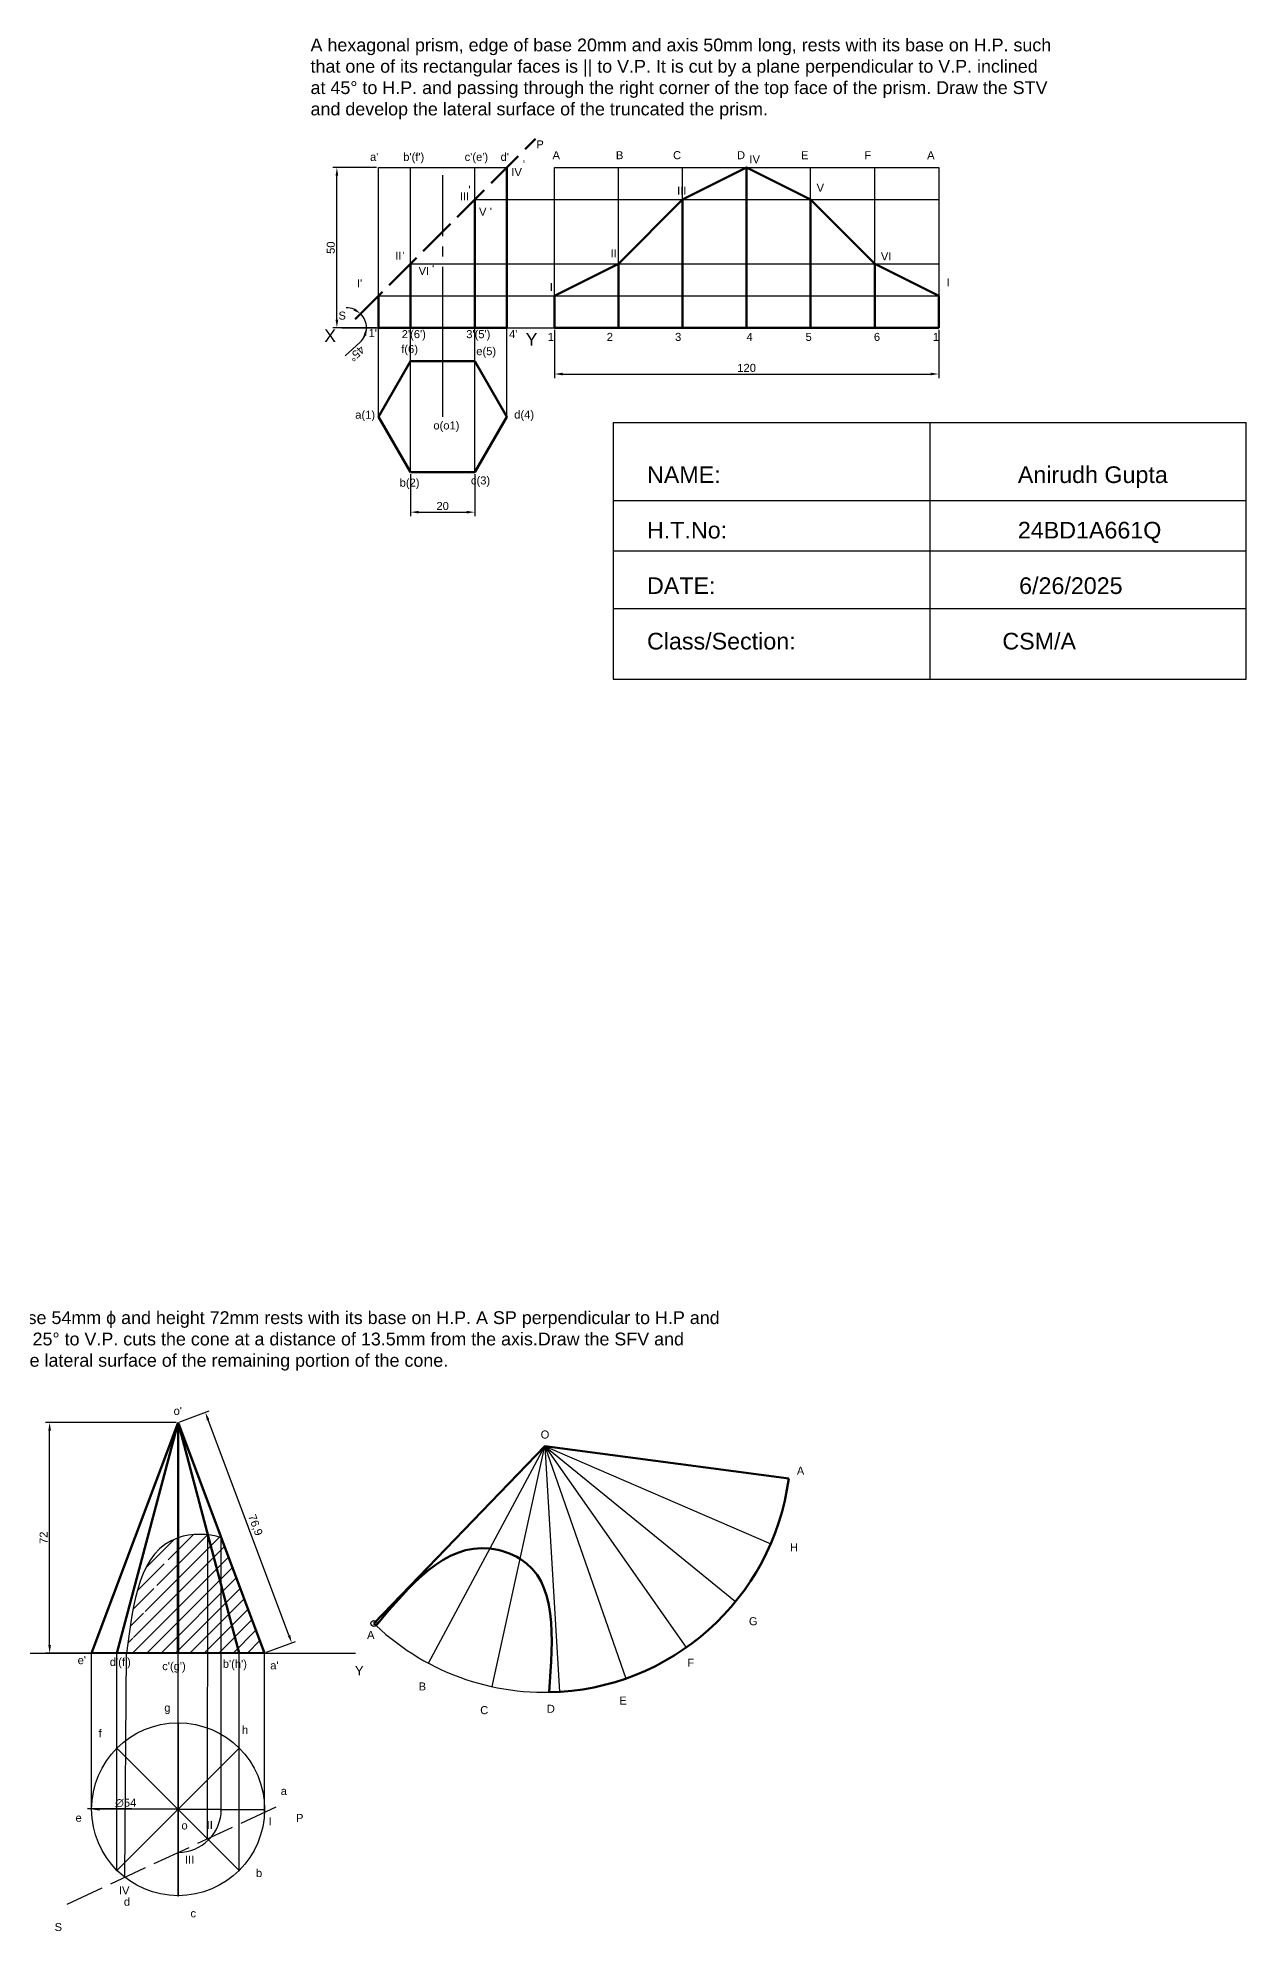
# Model space of a CAD drawing. Header units: inches. Extents: x 14 to 3829, y 5 to 1519.
# Drawn here: x 1275 to 1653, y 84 to 676 of the extents above; entities that cross this region are included whole.
import ezdxf

# ---------------------------------------------------------------- set-up
doc = ezdxf.new("R2010")
doc.units = ezdxf.units.IN
doc.header["$MEASUREMENT"] = 0
doc.linetypes.add('ACAD_ISO02W100', pattern=[15, 12, -3])
doc.linetypes.add('CENTER2', pattern=[28.575000000000003, 19.05, -3.175, 3.175, -3.175])
doc.styles.get("Standard").update_dxf_attribs({"font": 'arial.ttf'})
doc.dimstyles.new('ISO-25', dxfattribs={"dimtxt": 2.5, "dimasz": 2.5, "dimexe": 1.25, "dimexo": 0.625, "dimtad": 1, "dimtxsty": 'Standard', "dimcen": 2.5, "dimadec": 0, "dimazin": 0, "dimtfac": 1, "dimtmove": 0, "dimatfit": 3, "dimfxl": 1, "dimarcsym": 0})

# ---------------------------------------------------------------- blocks, each defined once
blk = doc.blocks.new('*D46')
at = {"color": 0, "lineweight": -2, "transparency": 16777216}
blk.add_line((1375.999779175041, 580.4018013494587), (1371.383056374047, 576.1813338073066), dxfattribs=at)
for start, end in [(68.26604548016711, 91.53209096033429), (0, 44.99999999999992), (312.432605220121, 0), (313.4679090396656, 336.7339545198328)]:
    blk.add_arc((1371.817113033816, 584.977173615748), 6.199090854639705, start, end, dxfattribs=at)
at = {"color": 0, "transparency": 16777216}
for points in [[(1374.341786171087, 591.083576910478), (1373.883453271514, 590.3876060794704), (1376.200532214323, 589.3605927962552)], [(1377.103989712381, 582.6125433258129), (1377.920205707823, 582.4445079330281), (1378.016203888455, 584.977173615748)]]:
    blk.add_solid(points, dxfattribs=at)
at = {"layer": 'Defpoints', "color": 0, "transparency": 16777216}
for p in [(1430.774423014853, 643.9344835967847), (1374.518966947027, 587.6790275289593), (1377.185683194302, 588.0767190430678), (1370.30016188421, 584.977173615748), (1556.758616683554, 584.977173615748)]:
    blk.add_point(p, dxfattribs=at)
at = {"color": 0, "transparency": 16777216, "insert": (1374.970905208261, 576.8919504151588), "char_height": 2.5, "attachment_point": 5, "rotation": 222.43260522012105}
blk.add_mtext('45°', dxfattribs=at)
blk = doc.blocks.new('*D47')
at = {"color": 0, "lineweight": -2, "transparency": 16777216}
for p, q in [((1436.758616683554, 584.352173615748), (1436.758616683554, 569.253713516452)), ((1556.758616683554, 584.352173615748), (1556.758616683554, 569.253713516452)), ((1439.258616683554, 570.503713516452), (1554.258616683554, 570.503713516452))]:
    blk.add_line(p, q, dxfattribs=at)
at = {"color": 0, "transparency": 16777216}
for points in [[(1439.258616683554, 570.9203801831186), (1439.258616683554, 570.0870468497853), (1436.758616683554, 570.503713516452)], [(1554.258616683554, 570.9203801831186), (1554.258616683554, 570.0870468497853), (1556.758616683554, 570.503713516452)]]:
    blk.add_solid(points, dxfattribs=at)
at = {"layer": 'Defpoints', "color": 0, "transparency": 16777216}
for p in [(1436.758616683554, 584.977173615748), (1556.758616683554, 584.977173615748), (1556.758616683554, 570.503713516452)]:
    blk.add_point(p, dxfattribs=at)
at = {"color": 0, "transparency": 16777216, "insert": (1496.758616683554, 572.4051459857562), "char_height": 2.5, "attachment_point": 5}
blk.add_mtext('120', dxfattribs=at)
blk = doc.blocks.new('*D48')
at = {"color": 0, "lineweight": -2, "transparency": 16777216}
for p, q in [((1381.192113033831, 634.9771736157483), (1367.518437208245, 634.9771736157483)), ((1368.768437208245, 587.4771736157483), (1368.768437208245, 632.4771736157483)), ((1381.192113033831, 584.9771736157483), (1367.518437208245, 584.9771736157483))]:
    blk.add_line(p, q, dxfattribs=at)
at = {"color": 0, "transparency": 16777216}
for points in [[(1368.351770541578, 632.4771736157483), (1369.185103874911, 632.4771736157483), (1368.768437208245, 634.9771736157483)], [(1368.351770541578, 587.4771736157483), (1369.185103874911, 587.4771736157483), (1368.768437208245, 584.9771736157483)]]:
    blk.add_solid(points, dxfattribs=at)
at = {"layer": 'Defpoints', "color": 0, "transparency": 16777216}
for p in [(1368.768437208245, 634.9771736157483), (1381.817113033831, 634.9771736157483), (1381.817113033831, 584.9771736157483)]:
    blk.add_point(p, dxfattribs=at)
at = {"color": 0, "transparency": 16777216, "insert": (1366.867004738941, 609.9771736157477), "char_height": 2.5, "attachment_point": 5, "rotation": 90}
blk.add_mtext('50', dxfattribs=at)
blk = doc.blocks.new('*D49')
at = {"color": 0, "lineweight": -2, "transparency": 16777216}
for p, q in [((1391.817113033831, 539.2174792076029), (1391.817113033831, 526.0960772398311)), ((1411.817113033831, 539.2174792076029), (1411.817113033831, 526.0960772398311)), ((1394.317113033831, 527.3460772398311), (1409.317113033831, 527.3460772398311))]:
    blk.add_line(p, q, dxfattribs=at)
at = {"color": 0, "transparency": 16777216}
for points in [[(1394.317113033831, 527.7627439064977), (1394.317113033831, 526.9294105731644), (1391.817113033831, 527.3460772398311)], [(1409.317113033831, 527.7627439064977), (1409.317113033831, 526.9294105731644), (1411.817113033831, 527.3460772398311)]]:
    blk.add_solid(points, dxfattribs=at)
at = {"layer": 'Defpoints', "color": 0, "transparency": 16777216}
for p in [(1391.817113033831, 539.8424792076029), (1411.817113033831, 539.8424792076029), (1411.817113033831, 527.3460772398311)]:
    blk.add_point(p, dxfattribs=at)
at = {"color": 0, "transparency": 16777216, "insert": (1401.817113033831, 529.2475097091353), "char_height": 2.5, "attachment_point": 5}
blk.add_mtext('20', dxfattribs=at)
blk = doc.blocks.new('*D64')
at = {"color": 0, "lineweight": -2, "transparency": 16777216}
for p, q in [((1318.53163619731, 242.9008466567093), (1277.795094797199, 242.9008466567093)), ((1279.045094797199, 173.4008466567092), (1279.045094797199, 240.4008466567093)), ((1318.53163619731, 170.9008466567092), (1277.795094797199, 170.9008466567092))]:
    blk.add_line(p, q, dxfattribs=at)
at = {"color": 0, "transparency": 16777216}
for points in [[(1278.628428130532, 240.4008466567093), (1279.461761463866, 240.4008466567093), (1279.045094797199, 242.9008466567093)], [(1278.628428130532, 173.4008466567092), (1279.461761463866, 173.4008466567092), (1279.045094797199, 170.9008466567092)]]:
    blk.add_solid(points, dxfattribs=at)
at = {"layer": 'Defpoints', "color": 0, "transparency": 16777216}
for p in [(1279.045094797199, 242.9008466567093), (1319.15663619731, 242.9008466567093), (1319.15663619731, 170.9008466567092)]:
    blk.add_point(p, dxfattribs=at)
at = {"color": 0, "transparency": 16777216, "insert": (1277.164978835398, 206.9008466567089), "char_height": 2.5, "attachment_point": 5, "rotation": 90}
blk.add_mtext('72', dxfattribs=at)
blk = doc.blocks.new('*D65')
at = {"color": 0, "lineweight": -2, "transparency": 16777216}
blk.add_line((1306.584842200025, 122.0830970418527), (1294.656636197309, 122.0830970418527), dxfattribs=at)
at = {"color": 0, "transparency": 16777216}
blk.add_solid([(1294.656636197309, 122.4997637085194), (1294.656636197309, 121.6664303751861), (1292.156636197309, 122.0830970418527)], dxfattribs=at)
at = {"layer": 'Defpoints', "color": 0, "transparency": 16777216}
for p in [(1292.156636197309, 122.0830970418527), (1346.156636197309, 122.0830970418527)]:
    blk.add_point(p, dxfattribs=at)
at = {"color": 0, "transparency": 16777216, "insert": (1302.814378352821, 124.0544476557681), "char_height": 2.5, "attachment_point": 5}
blk.add_mtext('∅54', dxfattribs=at)
blk = doc.blocks.new('*D66')
at = {"color": 0, "lineweight": -2, "transparency": 16777216}
for p, q in [((1319.74184193329, 243.1202988077019), (1328.839795837121, 246.5320315216385)), ((1353.791575761189, 176.4339501635756), (1328.54719296913, 243.7523042757304)), ((1346.74184193329, 171.1202988077019), (1355.839795837121, 174.5320315216385))]:
    blk.add_line(p, q, dxfattribs=at)
at = {"color": 0, "transparency": 16777216}
for points in [[(1328.937330126451, 243.8986057097255), (1328.15705581181, 243.6060028417352), (1327.669384365159, 246.093127219653)], [(1354.181712918509, 176.5802515975708), (1353.401438603868, 176.2876487295804), (1354.669384365159, 174.093127219653)]]:
    blk.add_solid(points, dxfattribs=at)
at = {"layer": 'Defpoints', "color": 0, "transparency": 16777216}
for p in [(1319.156636197309, 242.9008466567092), (1327.669384365159, 246.093127219653), (1346.156636197309, 170.9008466567092)]:
    blk.add_point(p, dxfattribs=at)
at = {"color": 0, "transparency": 16777216, "insert": (1343.161319305503, 210.8401028222818), "char_height": 2.5, "attachment_point": 5, "rotation": 290.55604521958344}
blk.add_mtext('76,9', dxfattribs=at)

msp = doc.modelspace()

# ---------------------------------------------------------------- hatches: boundary and pattern name
at = {"lineweight": 30}
h = msp.add_hatch(dxfattribs=at)
h.set_pattern_fill('ANSI31', color=256)
h.set_pattern_definition([(45, (-3632.046072954938, -5529.376795757337), (-2.245064030267288, 2.245064030267288), [])])
edge = h.paths.add_edge_path()
edge.add_spline(control_points=[(1319.156636197309, 206.9008466567092), (1307.065348650897, 202.7790725442236), (1305.080378492785, 186.8399596004664), (1303.095408334703, 170.9008466567092)], knot_values=[51.94255086693534, 51.94255086693534, 51.94255086693534, 51.94255086693543, 91.36288877079693, 91.36288877079693, 91.36288877079693, 91.36288877079693], degree=3, periodic=0)
edge.add_line((1303.095408334703, 170.9008466567092), (1319.156636197309, 170.9008466567092))
edge.add_line((1319.156636197309, 170.9008466567092), (1319.156636197309, 206.9008466567092))
edge = h.paths.add_edge_path()
edge.add_line((1328.702577743316, 206.9008466567092), (1328.454813430479, 207.8352243939652))
edge.add_spline(control_points=[(1328.454813430508, 207.8352243939652), (1325.326160224577, 208.1787434536881), (1321.968181104269, 207.8592684103268), (1319.156636197309, 206.9008466567237)], knot_values=[42.77627723074848, 42.77627723074848, 42.77627723074848, 42.77627723074848, 51.94255086692651, 51.94255086692651, 51.94255086692651, 51.94255086693543], degree=3, periodic=0)
edge.add_line((1319.156636197309, 206.9008466567092), (1319.156636197309, 170.9008466567092))
edge.add_line((1319.156636197309, 170.9008466567092), (1328.572727306411, 170.9008466567092))
edge.add_line((1328.572727306411, 170.9008466567092), (1328.702577743345, 206.9008466567092))
h.paths.add_polyline_path([(1332.656636197309, 191.9891584112837), (1328.702577743316, 206.9008466567092), (1328.572727306411, 170.9008466567092), (1332.656636197309, 170.9008466567092)])
edge = h.paths.add_edge_path()
edge.add_spline(control_points=[(1332.656636197309, 206.9008466567092), (1331.361946557256, 207.3621997628715), (1329.934010694313, 207.6728118733798), (1328.454813430508, 207.8352243939652)], knot_values=[38.44255086693543, 38.44255086693599, 38.44255086693599, 38.44255086693599, 42.77627723073616, 42.77627723073616, 42.77627723073616, 42.77627723073616], degree=3, periodic=0)
edge.add_line((1328.454813430508, 207.8352243939652), (1332.656636197309, 191.9891584112837))
edge.add_line((1332.656636197309, 191.9891584112837), (1332.656636197309, 206.9008466567237))
edge = h.paths.add_edge_path()
edge.add_line((1332.656636197309, 206.9008466567092), (1332.656636197309, 191.9891584112837))
edge.add_line((1332.656636197309, 191.9891584112837), (1338.248519289351, 170.9008466567092))
edge.add_line((1338.248519289351, 170.9008466567092), (1346.141061181596, 170.9008466567092))
edge.add_spline(control_points=[(1346.141061181596, 170.9008466567092), (1346.140019351428, 170.9174693439189), (1346.138977521259, 170.9340920311432), (1346.137935679217, 170.9507147049361)], knot_values=[0, 0, 0, 0, 0.04005438497630391, 0.04005438497630391, 0.04005438497630391, 0.04005438497630391], degree=3, periodic=0)
edge.add_line((1346.137935679217, 170.9507147049361), (1332.656636197309, 206.9008466567092))
h.paths.add_polyline_path([(1332.656636197309, 191.9891584112837), (1332.656636197309, 170.9008466567092), (1338.248519289351, 170.9008466567092)], flags=17)

# ---------------------------------------------------------------- linework, layer by layer
at = {"linetype": 'ACAD_ISO02W100', "lineweight": 53}
msp.add_line((1374.518966947028, 587.6790275289594), (1430.774423014853, 643.9344835967848), dxfattribs=at)
for p, q in [((1381.817113033831, 584.977173615748), (1381.817113033831, 634.977173615748)), ((1381.817113033831, 634.977173615748), (1421.817113033831, 634.977173615748)), ((1391.817113033831, 584.977173615748), (1391.817113033831, 634.977173615748)), ((1411.817113033831, 584.977173615748), (1411.817113033831, 634.977173615748)), ((1421.817113033831, 584.977173615748), (1421.817113033831, 634.977173615748)), ((1436.758616683554, 584.977173615748), (1436.758616683554, 634.977173615748)), ((1436.758616683554, 634.977173615748), (1556.758616683554, 634.977173615748)), ((1456.758616683554, 584.977173615748), (1456.758616683554, 634.977173615748)), ((1476.758616683554, 584.977173615748), (1476.758616683554, 634.977173615748)), ((1496.758616683554, 584.977173615748), (1496.758616683554, 634.977173615748)), ((1516.758616683554, 584.977173615748), (1516.758616683554, 634.977173615748)), ((1536.758616683554, 584.977173615748), (1536.758616683554, 634.977173615748)), ((1556.758616683554, 634.977173615748), (1556.758616683554, 584.977173615748)), ((1411.817113033831, 624.977173615748), (1556.758616683554, 624.977173615748)), ((1391.817113033831, 604.977173615748), (1556.758616683554, 604.977173615748)), ((1381.817113033831, 594.977173615748), (1556.758616683554, 594.977173615748)), ((1370.30016188421, 584.977173615748), (1556.758616683554, 584.977173615748)), ((1381.817113033831, 557.1629872832917), (1381.817113033831, 584.977173615748)), ((1391.817113033831, 539.8424792076029), (1391.817113033831, 584.977173615748)), ((1401.817113033831, 557.1629872832917), (1401.817113033831, 584.977173615748)), ((1411.817113033831, 539.8424792076029), (1411.817113033831, 584.977173615748)), ((1421.817113033831, 557.1629872832917), (1421.817113033831, 584.977173615748)), ((1556.758616683554, 584.977173615748), (1436.758616683554, 584.977173615748)), ((1455.120187857758, 555.3042496435319), (1455.120187857758, 475.1162103202278)), ((1455.120187857758, 555.3042496435319), (1652.788263987302, 555.3042496435319)), ((1553.95422592253, 555.3042496435319), (1553.95422592253, 475.1162103202278)), ((1652.788263987302, 475.1162103202278), (1652.788263987302, 555.3042496435319)), ((1455.120187857758, 530.9480690834689), (1652.788263987302, 530.9480690834687)), ((1455.120187857758, 515.2102299818798), (1652.788263987302, 515.2102299818798)), ((1455.120187857758, 497.2241293491888), (1652.788263987302, 497.2241293491888)), ((1455.120187857758, 475.1162103202278), (1652.788263987302, 475.1162103202278)), ((1397.421105871749, 167.7046737920963), (1433.680993837698, 235.5193515889904)), ((1417.254035439939, 160.3943554971546), (1433.680993837698, 235.5193515889904)), ((1433.680993837698, 235.5193515889904), (1438.328056752667, 158.7598908934805)), ((1433.680993837698, 235.5193515889904), (1459.050982550325, 162.9247672681003)), ((1433.680993837698, 235.5193515889904), (1477.857151588265, 172.5743193275038)), ((1433.680993837698, 235.5193515889904), (1493.325717683372, 186.9795028317666)), ((1433.680993837698, 235.5193515889904), (1504.287997673775, 205.0519754418409)), ((1328.363435278603, 112.8762979605589), (1328.454813430508, 207.8352243939652)), ((1332.656636197309, 122.0830970418527), (1332.656636197309, 206.9008466567092)), ((1266.10795952646, 170.9008466567092), (1374.542891689504, 170.9008466567092)), ((1292.156636197309, 122.0830970418527), (1292.156636197309, 170.9008466567092)), ((1300.064753105268, 102.9912139498255), (1300.064753105268, 170.9008466567092)), ((1302.513811195138, 100.8224202900081), (1303.095408334703, 170.9008466567092)), ((1319.156636197309, 122.0830970418527), (1319.156636197309, 170.9008466567092)), ((1338.248519289351, 102.9912139498255), (1338.248519289351, 170.9008466567092)), ((1346.141061181596, 121.1661410629375), (1346.141061181596, 170.9008466567092)), ((1346.156636197309, 122.0830970418527), (1346.156636197309, 170.9008466567092)), ((1319.156636197309, 95.08309704185272), (1319.156636197309, 128.9150308280576))]:
    msp.add_line(p, q)
at = {"linetype": 'CENTER2'}
msp.add_line((1401.817113033831, 584.977173615748), (1401.817113033831, 634.977173615748), dxfattribs=at)
at = {"lineweight": 53}
for p, q in [((1421.817113033831, 634.977173615748), (1421.817113033831, 584.977173615748)), ((1496.758616683554, 634.977173615748), (1496.758616683554, 584.977173615748)), ((1411.817113033831, 624.977173615748), (1411.817113033831, 584.977173615748)), ((1476.758616683554, 624.977173615748), (1476.758616683554, 584.977173615748)), ((1516.758616683554, 624.977173615748), (1516.758616683554, 584.977173615748)), ((1391.817113033831, 604.977173615748), (1391.817113033831, 584.977173615748)), ((1456.758616683554, 584.977173615748), (1456.758616683554, 604.977173615748)), ((1536.758616683554, 604.977173615748), (1536.758616683554, 584.977173615748)), ((1381.817113033831, 594.977173615748), (1381.817113033831, 584.977173615748))]:
    msp.add_line(p, q, dxfattribs=at)
at = {"lineweight": 60}
for p, q in [((1381.817113033831, 584.977173615748), (1421.817113033831, 584.977173615748)), ((1433.680993837698, 235.5193515889904), (1380.327688179256, 180.1385356387244)), ((1433.680993837698, 235.5193515889904), (1509.915767924409, 225.4263233047012)), ((1380.99183050204, 179.5062989406205), (1380.327688179256, 180.1385356387244))]:
    msp.add_line(p, q, dxfattribs=at)
at = {"lineweight": 50}
for p, q in [((1292.156636197309, 170.9008466567092), (1319.156636197309, 242.9008466567092)), ((1300.064753105268, 170.9008466567092), (1319.156636197309, 242.9008466567092)), ((1319.136457885339, 170.9257706778507), (1319.156636197309, 242.9008466567092)), ((1319.156636197309, 170.9008466567092), (1319.156636197309, 242.9008466567092)), ((1346.156636197309, 170.9008466567092), (1319.156636197309, 242.9008466567092)), ((1338.248519289351, 170.9008466567092), (1319.156636197309, 242.9008466567092)), ((1319.156636197309, 170.9008466567092), (1319.156636197309, 242.9008466567092)), ((1346.137935679217, 170.9507147049361), (1292.156636197309, 170.9008466567092))]:
    msp.add_line(p, q, dxfattribs=at)
at = {"lineweight": 35}
for p, q in [((1319.156636197309, 149.0830970418527), (1319.156636197309, 95.08309704185272)), ((1338.248519289351, 102.9912139498255), (1300.064753105268, 141.1749801338946)), ((1300.064753105268, 102.9912139498255), (1338.248519289351, 141.1749801338946)), ((1290.906636197309, 122.2914303751958), (1346.155902027255, 121.8839874118483))]:
    msp.add_line(p, q, dxfattribs=at)
at = {"linetype": 'ACAD_ISO02W100'}
msp.add_line((1284.526440487462, 92.43477157893982), (1352.388088453489, 124.0791777205221), dxfattribs=at)
at = {"lineweight": 70}
msp.add_lwpolyline([(1556.758616683554, 584.977173615748), (1436.758616683554, 584.977173615748), (1436.758616683554, 594.977173615748), (1456.758616683554, 604.977173615748), (1476.758616683554, 624.977173615748), (1496.758616683554, 634.977173615748), (1516.758616683554, 624.977173615748), (1536.758616683554, 604.977173615748), (1556.758616683554, 594.977173615748), (1556.758616683554, 584.977173615748), (1436.758616683554, 584.977173615748)], dxfattribs=at)
at = {"lineweight": 60}
msp.add_lwpolyline([(1391.817113033831, 539.8424792076029), (1411.817113033831, 539.8424792076029), (1421.817113033831, 557.1629872832917), (1411.817113033831, 574.4834953589806), (1391.817113033831, 574.4834953589806), (1381.817113033831, 557.1629872832917)], close=True, dxfattribs=at)
msp.add_circle((1380.327688179256, 180.1385356387244), 0.9169559789170307)
at = {"lineweight": 30}
msp.add_circle((1319.156636197309, 122.0830970418527), 27, dxfattribs=at)
at = {"lineweight": 60}
for centre, radius, start, end in [((1433.680993837756, 235.5193515889613), 76.89999999994025, 271.0269479546829, 352.458241691248), ((1433.680993837698, 235.5193515889904), 76.9, 226.0682416907258, 226.7514408959868)]:
    msp.add_arc(centre, radius, start, end, dxfattribs=at)
for centre, radius, start, end in [((1433.680993837698, 235.5193515889904), 76.90000000000018, 226.7514408959868, 275.902035427949), ((1319.156636197309, 122.0830970418673), 13.50000000000091, 270, 0)]:
    msp.add_arc(centre, radius, start, end)
at = {"lineweight": 30}
msp.add_open_spline([(1332.656636197309, 206.9008466567092), (1328.623545809635, 208.3380086762544), (1307.745127124639, 208.2376260773079), (1305.080378492785, 186.8399596004664), (1303.095408334703, 170.9008466567092)], degree=3, knots=[38.44255086693543, 38.44255086693599, 38.44255086693599, 38.44255086693599, 51.94255086693543, 91.36288877079693, 91.36288877079693, 91.36288877079693, 91.36288877079693], dxfattribs=at)
at = {"lineweight": 60}
msp.add_spline([(1380.991830502011, 179.506298940635), (1416.575446821269, 203.5278804474136), (1425.990870270485, 200.3503027033356), (1435.059246651989, 158.6317035616438)], degree=3, dxfattribs=at)
msp.add_open_spline([(1346.141061181596, 170.9008466567092), (1346.140019351428, 170.9174693439189), (1346.138977521259, 170.9340920311432), (1346.137935679217, 170.9507147049361)], degree=3)
for p in [(1416.575446821269, 203.5278804474136), (1504.287997673775, 205.0519754418409), (1425.990870270485, 200.3503027033356), (1493.325717683372, 186.9795028317666), (1477.857151588265, 172.5743193275038), (1397.421105871749, 167.7046737920963), (1417.254035439939, 160.3943554971546), (1459.050982550325, 162.9247672681003), (1438.328056752667, 158.7598908934805), (1319.156636197309, 149.0830970418527), (1319.156636197309, 149.0830970418527), (1300.064753105268, 141.1749801338946), (1300.064753105268, 141.1749801338946), (1338.248519289351, 141.1749801338946), (1338.248519289351, 141.1749801338946), (1292.156636197309, 122.0830970418527), (1292.156636197309, 122.0830970418527), (1346.156636197309, 122.0830970418527), (1346.156636197309, 122.0830970418527), (1300.064753105268, 102.9912139498255), (1300.064753105268, 102.9912139498255), (1338.248519289351, 102.9912139498255), (1338.248519289351, 102.9912139498255), (1319.156636197309, 95.08309704185272), (1319.156636197309, 95.08309704185272)]:
    msp.add_point(p)

# ---------------------------------------------------------------- texts
for s, height, p in [("a'        b'(f')             c'(e')    d'", 2.5, (1379.121729015126, 637.0836316823323)), ('P', 2.5, (1431.078585146883, 640.9974142950731)), ('A                  B                C                  D                  E                  F                  A', 2.5, (1436.129735304087, 637.6217604390321)), ('IV', 2.5, (1497.632849059053, 636.3376088859867)), ('IV', 2.5, (1423.265340446015, 632.3252539211597)), ("'", 2.5, (1426.878759848405, 634.7621850166241)), ('III', 2.5, (1407.185746218355, 624.7381774945014)), ("'", 2.5, (1409.871305683613, 626.8220197138497)), ('III', 2.5, (1475.050083410941, 626.5559973028784)), ('V', 2.5, (1518.615308792229, 627.450146572627)), ('V', 2.5, (1413.178155727059, 619.9463380922451)), ("   '", 2.5, (1413.639412413453, 620.0016451570617)), ('II', 2.5, (1454.286502780786, 606.930074933486)), ('II', 2.5, (1387.011343776962, 606.2696370223047)), ("'", 2.5, (1389.299442289528, 606.2696370223047)), ('VI', 2.5, (1394.302077325891, 601.4777976200338)), (" '", 2.5, (1397.548563997916, 602.0854030201652)), ('VI', 2.5, (1538.688852587846, 606.0058527427526)), ("I'", 2.5, (1375.026524759582, 597.584426135515)), ('I', 2.5, (1435.279367546362, 596.3960256280178)), ('I', 2.5, (1559.250748929873, 597.9333382170361)), ('S', 2.5, (1369.269001043475, 587.5064039906637)), ('X', 4, (1364.798151137904, 580.4634929709781)), ("1'", 2.5, (1378.651891422997, 582.0486889635275)), ('f(6)', 2.5, (1388.867558703511, 577.0676959320325)), ("2'(6')             3'(5')      4'", 2.5, (1389.021816985726, 581.7038591076479)), ('Y', 4, (1427.714540066358, 579.3581555103946)), ('1                 2                    3                     4                 5                    6                 1', 2.5, (1434.629924996625, 580.8531957859876)), ('e(5)', 2.5, (1412.302969349709, 576.3815983167796)), ('a(1)', 2.5, (1374.501373328982, 556.5308383071159)), ('d(4)', 2.5, (1424.167754697337, 556.5828512207435)), ('o(o1)', 2.5, (1398.901739827867, 553.1758320016442)), ('c(3)', 2.5, (1410.635996397978, 536.0000015710019)), ('b(2)', 2.5, (1388.377258951558, 535.313903955749)), ("o'", 2.5, (1317.766777166413, 245.3021296016731)), ('O', 2.5, (1432.415235500012, 237.9218439104069)), ('A', 2.5, (1512.430638410253, 226.5817984716767)), ('H', 2.5, (1510.293227153525, 202.6531873402772)), ('A', 2.5, (1378.201255593638, 175.3062044843599)), ('G', 2.5, (1497.468764355712, 179.5791697062585)), ("e'", 2.5, (1287.790557568558, 167.4207003235705)), ("d'(f')", 2.5, (1297.838240732337, 166.8722237687097)), ("c'(g')", 2.5, (1314.219349659965, 165.5478549782482)), ("b'(h')", 2.5, (1333.129893680205, 166.2702382873748)), ("a'", 2.5, (1347.945166212842, 165.7886469761351)), ('Y', 3, (1374.359971756247, 163.8931948819289)), ('F', 2.5, (1478.232070159036, 166.6178393373474)), ('B', 2.5, (1394.303082950777, 159.2113650026066)), ('g', 2.5, (1314.861181595872, 152.5742543644072)), ('C', 2.5, (1413.539777147453, 151.8048895354212)), ('D', 2.5, (1434.343905949572, 152.2321868503267)), ('E', 2.5, (1457.000457682778, 154.7959662099519)), ('h', 2.5, (1339.1269120621, 145.6441976407576)), ('f', 2.5, (1294.328643350673, 144.5780352421197)), ('a', 2.5, (1351.21038576866, 126.5367285743476)), ('e', 2.5, (1287.128921932235, 118.1905102133813)), ('II', 2.5, (1328.094788537987, 115.9610987967961)), ('I', 2.5, (1347.438223825288, 117.0783723499688)), ('P', 2.5, (1356.0009589322, 118.1240847809012)), ('o', 2.5, (1320.225998741298, 115.7697841968683)), ('III', 2.5, (1321.321827551277, 105.1240244733552)), ('b', 2.5, (1343.482649984843, 100.9315429275365)), ('IV', 2.5, (1300.674338821598, 95.47202160260973)), ('d', 2.5, (1302.239800516676, 91.95800714068797)), ('c', 2.5, (1323.038994671588, 88.31528561199126)), ('S', 2.5, (1280.594830691189, 84.04568085403922))]:
    msp.add_text(s, height=height).set_placement(p)
at = {"attachment_point": 1}
for s, width, gutter_width, insert, char_height in [('A hexagonal prism, edge of base 20mm and axis 50mm long, rests with its base on H.P. such that one of its rectangular faces is || to V.P. It is cut by a plane perpendicular to V.P. inclined at 45° to H.P. and passing through the right corner of the top face of the prism. Draw the STV and develop the lateral surface of the truncated the prism.', 230.9346815359968, 12.5, (1360.544068112431, 675.3129025391598), 4), ('NAME:                                              Anirudh Gupta\\P\\PH.T.No:                                             24BD1A661Q\\P\\PDATE:                                               6/26/2025\\P\\PClass/Section:                                CSM/A', 175.899457978499, 12.5, (1465.649157573034, 541.6517254239413), 5.2), ('A cone base 54mm ϕ and height 72mm rests with its base on H.P. A SP perpendicular to H.P and inclined at 25° to V.P. cuts the cone at a distance of 13.5mm from the axis.Draw the SFV and develop the lateral surface of the remaining portion of the cone.', 248.3608031375243, 10, (1247.000993639624, 277.6799336484754), 4)]:
    msp.add_mtext_dynamic_manual_height_columns(s, width=width, gutter_width=gutter_width, heights=[0], dxfattribs=dict(at, insert=insert, char_height=char_height))

# ---------------------------------------------------------------- dimensions: what is measured, and where the dimension line sits
dim = msp.add_angular_dim_2l(base=(1377.185683194302, 588.0767190430678), line1=((1370.30016188421, 584.977173615748), (1556.758616683554, 584.977173615748)), line2=((1374.518966947028, 587.6790275289594), (1430.774423014853, 643.9344835967848)), dimstyle='ISO-25')
dim.commit()
dim.dimension.update_dxf_attribs({"geometry": '*D46', "text_midpoint": (1374.970905208261, 576.8919504151588)})
for base, p1, p2, picture, middle in [((1368.768437208245, 634.9771736157483), (1381.817113033831, 584.977173615748), (1381.817113033831, 634.977173615748), '*D48', (1366.867004738941, 609.9771736157477)), ((1279.045094797199, 242.9008466567093), (1319.156636197309, 170.9008466567092), (1319.156636197309, 242.9008466567092), '*D64', (1277.164978835398, 206.9008466567089))]:
    dim = msp.add_linear_dim(base=base, p1=p1, p2=p2, angle=90, dimstyle='ISO-25')
    dim.commit()
    dim.dimension.update_dxf_attribs({"geometry": picture, "text_midpoint": middle})
for base, p1, p2, picture, middle in [((1556.758616683554, 570.503713516452), (1436.758616683554, 584.977173615748), (1556.758616683554, 584.977173615748), '*D47', (1496.758616683554, 572.4051459857562)), ((1411.817113033831, 527.3460772398311), (1391.817113033831, 539.8424792076029), (1411.817113033831, 539.8424792076029), '*D49', (1401.817113033831, 529.2475097091353))]:
    dim = msp.add_linear_dim(base=base, p1=p1, p2=p2, dimstyle='ISO-25')
    dim.commit()
    dim.dimension.update_dxf_attribs({"geometry": picture, "text_midpoint": middle})
dim = msp.add_aligned_dim(p1=(1346.156636197309, 170.9008466567092), p2=(1319.156636197309, 242.9008466567092), distance=-9.091619028632012, dimstyle='ISO-25')
dim.commit()
dim.dimension.update_dxf_attribs({"geometry": '*D66', "text_midpoint": (1343.161319305503, 210.8401028222818)})
dim = msp.add_diameter_dim_2p(p1=(1346.156636197309, 122.0830970418527), p2=(1292.156636197309, 122.0830970418527), dimstyle='ISO-25')
dim.commit()
dim.dimension.update_dxf_attribs({"geometry": '*D65', "text_midpoint": (1302.814378352821, 122.0830970418527), "dimtype": 163})

doc.saveas('drawing.dxf')
